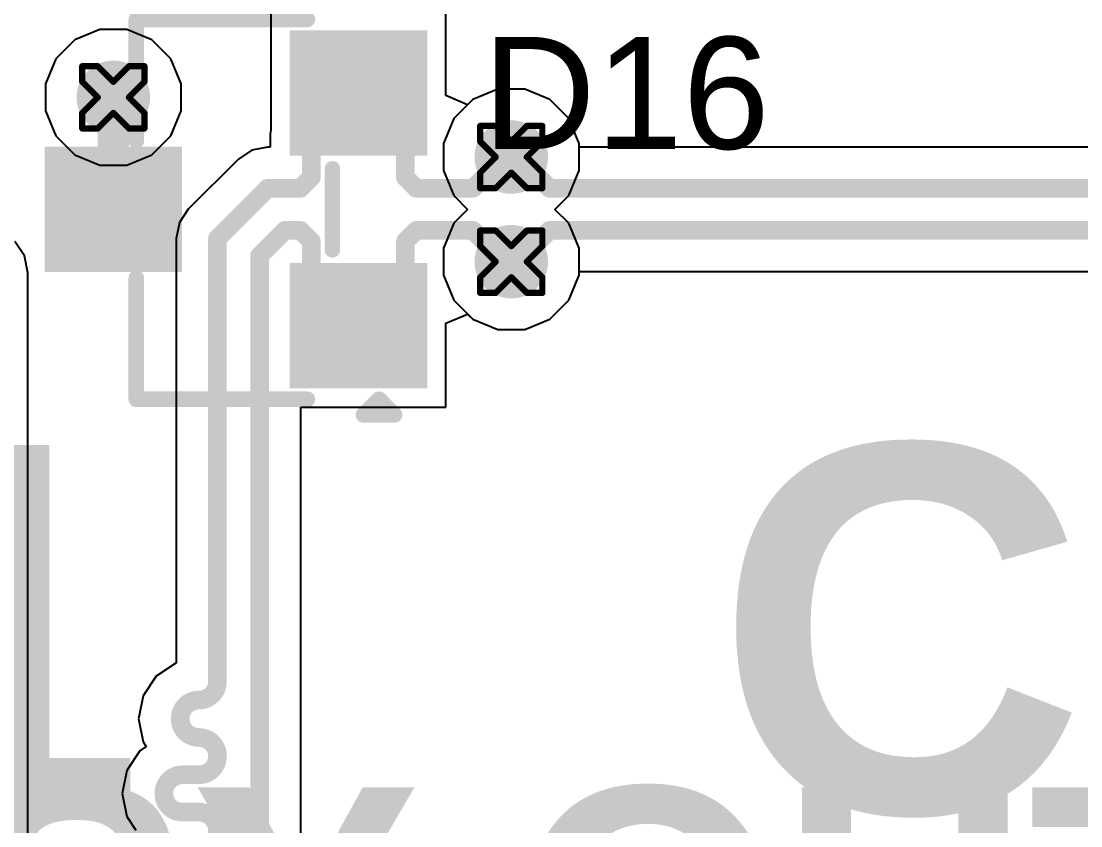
# Model space of a CAD drawing. Header units: inches. Extents: x -11 to 5379, y 0 to 5429.
# Drawn here: x 44.61 to 53.26, y 14.07 to 20.64 of the extents above; entities that cross this region are included whole.
import ezdxf

# ---------------------------------------------------------------- set-up
doc = ezdxf.new("R2010")
doc.units = ezdxf.units.IN
for name, color, linetype in [('Bottom Layer', 5, 'Continuous'), ('Drill Drawing', 1, 'Continuous'), ('GND', 16, 'Continuous'), ('PWR', 76, 'Continuous'), ('Top Layer', 1, 'Continuous'), ('Top Overlay', 2, 'Continuous'), ('Top Paste', 8, 'Continuous'), ('Top Solder', 216, 'Continuous'), ('Via Holes', 16, 'Continuous')]:
    doc.layers.add(name, color=color, linetype=linetype)
doc.styles.add('Arial', font='', dxfattribs={"height": 0.2})
doc.styles.add('Arial_Bold', font='', dxfattribs={"height": 0.2})
doc.styles.get('Arial').set_extended_font_data('Arial')
doc.styles.get('Arial_Bold').set_extended_font_data('Arial', bold=True)

# ---------------------------------------------------------------- blocks, each defined once
blk = doc.blocks.new('SOT_23_567')
at = {"layer": 'Top Layer'}
for points in [[(-0.41, 1.46), (0.41, 1.46), (0.41, 0.54), (-0.41, 0.54)], [(-1.36, -0.54), (-0.54, -0.54), (-0.54, -1.46), (-1.36, -1.46)], [(0.54, -0.54), (1.36, -0.54), (1.36, -1.46), (0.54, -1.46)]]:
    blk.add_hatch(color=1, dxfattribs=at).paths.add_polyline_path(points)
at = {"layer": 'Top Paste'}
for points in [[(-0.41, 1.46), (0.41, 1.46), (0.41, 0.54), (-0.41, 0.54)], [(-1.36, -0.54), (-0.54, -0.54), (-0.54, -1.46), (-1.36, -1.46)], [(0.54, -0.54), (1.36, -0.54), (1.36, -1.46), (0.54, -1.46)]]:
    blk.add_hatch(color=8, dxfattribs=at).paths.add_polyline_path(points)
at = {"layer": 'Top Solder'}
for points in [[(-0.5116, 1.5616), (0.5116, 1.5616), (0.5116, 0.4384), (-0.5116, 0.4384)], [(-1.4616, -0.4384), (-0.4384, -0.4384), (-0.4384, -1.5616), (-1.4616, -1.5616)], [(0.4384, -0.4384), (1.4616, -0.4384), (1.4616, -1.5616), (0.4384, -1.5616)]]:
    blk.add_hatch(color=216, dxfattribs=at).paths.add_polyline_path(points)
at = {"layer": 'Top Overlay'}
for points in [[(-1.5494, 0.8128, 0.127, 0.127, 0), (-1.5494, -0.5842, 0.127, 0.127, 0)], [(-1.5494, 0.8128, 0.127, 0.127, 0), (-0.5588, 0.8128, 0.127, 0.127, 0)], [(0.5588, 0.8128, 0.127, 0.127, 0), (1.5494, 0.8128, 0.127, 0.127, 0)], [(1.5494, 0.8128, 0.127, 0.127, 0), (1.5494, -0.5842, 0.127, 0.127, 0)], [(-0.3302, -0.7874, 0.127, 0.127, 0), (0.3302, -0.7874, 0.127, 0.127, 0)], [(-1.6764, -1.0414, 0.127, 0.127, 0), (-1.5494, -1.1684, 0.127, 0.127, 0)], [(-1.6764, -1.0414, 0.127, 0.127, 0), (-1.6764, -1.2954, 0.127, 0.127, 0)], [(-1.5494, -1.1684, 0.127, 0.127, 0), (-1.6764, -1.2954, 0.127, 0.127, 0)]]:
    blk.add_lwpolyline(points, format="xyseb", dxfattribs=at)
for points in [[(-1.5812, 0.8128, 0.0635, 0.0635, 1), (-1.5176, 0.8128, 0.0635, 0.0635, 1)], [(-1.5812, 0.8128, 0.0635, 0.0635, 1), (-1.5176, 0.8128, 0.0635, 0.0635, 1)], [(-0.5905, 0.8128, 0.0635, 0.0635, 1), (-0.5271, 0.8128, 0.0635, 0.0635, 1)], [(0.5271, 0.8128, 0.0635, 0.0635, 1), (0.5905, 0.8128, 0.0635, 0.0635, 1)], [(1.5176, 0.8128, 0.0635, 0.0635, 1), (1.5812, 0.8128, 0.0635, 0.0635, 1)], [(1.5176, 0.8128, 0.0635, 0.0635, 1), (1.5812, 0.8128, 0.0635, 0.0635, 1)], [(-1.5812, -0.5842, 0.0635, 0.0635, 1), (-1.5176, -0.5842, 0.0635, 0.0635, 1)], [(1.5176, -0.5842, 0.0635, 0.0635, 1), (1.5812, -0.5842, 0.0635, 0.0635, 1)], [(-0.3619, -0.7874, 0.0635, 0.0635, 1), (-0.2984, -0.7874, 0.0635, 0.0635, 1)], [(0.2984, -0.7874, 0.0635, 0.0635, 1), (0.3619, -0.7874, 0.0635, 0.0635, 1)], [(-1.7082, -1.0414, 0.0635, 0.0635, 1), (-1.6446, -1.0414, 0.0635, 0.0635, 1)], [(-1.7082, -1.0414, 0.0635, 0.0635, 1), (-1.6446, -1.0414, 0.0635, 0.0635, 1)], [(-1.5812, -1.1684, 0.0635, 0.0635, 1), (-1.5176, -1.1684, 0.0635, 0.0635, 1)], [(-1.5812, -1.1684, 0.0635, 0.0635, 1), (-1.5176, -1.1684, 0.0635, 0.0635, 1)], [(-1.7082, -1.2954, 0.0635, 0.0635, 1), (-1.6446, -1.2954, 0.0635, 0.0635, 1)], [(-1.7082, -1.2954, 0.0635, 0.0635, 1), (-1.6446, -1.2954, 0.0635, 0.0635, 1)]]:
    blk.add_lwpolyline(points, format="xyseb", close=True, dxfattribs=at)

msp = doc.modelspace()

# ---------------------------------------------------------------- hatches: boundary and pattern name
at = {"layer": 'Bottom Layer'}
h = msp.add_hatch(color=5, dxfattribs=at)
edge = h.paths.add_edge_path()
edge.add_arc((45.3616, 20.019), 0.3, 0, 360)
h = msp.add_hatch(color=5, dxfattribs=at)
edge = h.paths.add_edge_path()
edge.add_arc((48.6095, 19.5318), 0.3, 0, 360)
h = msp.add_hatch(color=5, dxfattribs=at)
edge = h.paths.add_edge_path()
edge.add_arc((48.6095, 18.6778), 0.3, 0, 360)
at = {"layer": 'GND'}
h = msp.add_hatch(color=16, dxfattribs=at)
edge = h.paths.add_edge_path()
edge.add_arc((45.3616, 20.019), 0.3, 0, 360)
h = msp.add_hatch(color=16, dxfattribs=at)
edge = h.paths.add_edge_path()
edge.add_arc((48.6095, 19.5318), 0.3, 0, 360)
h = msp.add_hatch(color=16, dxfattribs=at)
edge = h.paths.add_edge_path()
edge.add_arc((48.6095, 18.6778), 0.3, 0, 360)
at = {"layer": 'PWR'}
h = msp.add_hatch(color=76, dxfattribs=at)
edge = h.paths.add_edge_path()
edge.add_arc((45.3616, 20.019), 0.3, 0, 360)
h = msp.add_hatch(color=76, dxfattribs=at)
edge = h.paths.add_edge_path()
edge.add_arc((48.6095, 19.5318), 0.3, 0, 360)
h = msp.add_hatch(color=76, dxfattribs=at)
edge = h.paths.add_edge_path()
edge.add_arc((48.6095, 18.6778), 0.3, 0, 360)
at = {"layer": 'Top Layer'}
h = msp.add_hatch(color=1, dxfattribs=at)
edge = h.paths.add_edge_path()
edge.add_arc((45.3616, 20.019), 0.3, 0, 360)
h = msp.add_hatch(color=1, dxfattribs=at)
edge = h.paths.add_edge_path()
edge.add_arc((48.6095, 19.5318), 0.3, 0, 360)
h = msp.add_hatch(color=1, dxfattribs=at)
edge = h.paths.add_edge_path()
edge.add_arc((48.6095, 18.6778), 0.3, 0, 360)
at = {"layer": 'Via Holes'}
h = msp.add_hatch(color=7, dxfattribs=at)
edge = h.paths.add_edge_path()
edge.add_arc((45.3616, 20.019), 0.15, 0, 360)
h = msp.add_hatch(color=7, dxfattribs=at)
edge = h.paths.add_edge_path()
edge.add_arc((48.6095, 19.5318), 0.15, 0, 360)
h = msp.add_hatch(color=7, dxfattribs=at)
edge = h.paths.add_edge_path()
edge.add_arc((48.6095, 18.6778), 0.15, 0, 360)

# ---------------------------------------------------------------- linework, layer by layer
at = {"layer": 'Bottom Layer'}
for p, q in [((48.4993, 20.0858), (48.2957, 20.0015)), ((48.7197, 20.0858), (48.4993, 20.0858)), ((48.9233, 20.0015), (48.7197, 20.0858)), ((48.2957, 20.0015), (48.1398, 19.8456)), ((49.0792, 19.8456), (48.9233, 20.0015)), ((48.1398, 19.8456), (48.0555, 19.642)), ((49.1635, 19.642), (49.0792, 19.8456)), ((48.0555, 19.642), (48.0555, 19.4216)), ((49.1635, 19.6129), (49.1635, 19.642)), ((63.3035, 19.6129), (49.1635, 19.6129)), ((48.0555, 19.4216), (48.1398, 19.218)), ((48.1398, 19.218), (48.253, 19.1048)), ((48.253, 19.1048), (48.1398, 18.9916)), ((48.1398, 18.9916), (48.0555, 18.788)), ((48.0555, 18.788), (48.0555, 18.5676)), ((49.1635, 18.5676), (49.1635, 18.5967)), ((49.1635, 18.5967), (63.3035, 18.5967)), ((48.0555, 18.5676), (48.1398, 18.364)), ((49.0792, 18.364), (49.1635, 18.5676)), ((48.1398, 18.364), (48.2957, 18.2082)), ((48.9233, 18.2082), (49.0792, 18.364)), ((48.2957, 18.2082), (48.4993, 18.1238)), ((48.7197, 18.1238), (48.9233, 18.2082)), ((48.4993, 18.1238), (48.7197, 18.1238))]:
    msp.add_line(p, q, dxfattribs=at)
for points in [[(48.6095, 19.5318, 0.1524, 0.1524, 0), (48.667, 19.5318, 0.1524, 0.1524, 0)], [(48.667, 19.5318, 0.1524, 0.1524, 0), (48.9226, 19.2763, 0.1524, 0.1524, 0)], [(48.9226, 19.2763, 0.1524, 0.1524, 0), (63.5444, 19.2763, 0.1524, 0.1524, 0)], [(48.667, 18.6778, 0.1524, 0.1524, 0), (48.9226, 18.9334, 0.1524, 0.1524, 0)], [(48.9226, 18.9334, 0.1524, 0.1524, 0), (63.5444, 18.9334, 0.1524, 0.1524, 0)], [(48.6095, 18.6778, 0.1524, 0.1524, 0), (48.667, 18.6778, 0.1524, 0.1524, 0)]]:
    msp.add_lwpolyline(points, format="xyseb", dxfattribs=at)
for points in [[(48.5714, 19.5318, 0.0762, 0.0762, 1), (48.6476, 19.5318, 0.0762, 0.0762, 1)], [(48.6289, 19.5318, 0.0762, 0.0762, 1), (48.7051, 19.5318, 0.0762, 0.0762, 1)], [(48.6289, 19.5318, 0.0762, 0.0762, 1), (48.7051, 19.5318, 0.0762, 0.0762, 1)], [(48.8845, 19.2763, 0.0762, 0.0762, 1), (48.9607, 19.2763, 0.0762, 0.0762, 1)], [(48.8845, 19.2763, 0.0762, 0.0762, 1), (48.9607, 19.2763, 0.0762, 0.0762, 1)], [(48.8845, 18.9334, 0.0762, 0.0762, 1), (48.9607, 18.9334, 0.0762, 0.0762, 1)], [(48.8845, 18.9334, 0.0762, 0.0762, 1), (48.9607, 18.9334, 0.0762, 0.0762, 1)], [(48.5714, 18.6778, 0.0762, 0.0762, 1), (48.6476, 18.6778, 0.0762, 0.0762, 1)], [(48.6289, 18.6778, 0.0762, 0.0762, 1), (48.7051, 18.6778, 0.0762, 0.0762, 1)], [(48.6289, 18.6778, 0.0762, 0.0762, 1), (48.7051, 18.6778, 0.0762, 0.0762, 1)]]:
    msp.add_lwpolyline(points, format="xyseb", close=True, dxfattribs=at)
at = {"layer": 'Drill Drawing'}
for points in [[(45.1076, 20.146, 0.0508, 0.0508, 0), (45.1076, 20.273, 0.0508, 0.0508, 0)], [(45.1076, 20.273, 0.0508, 0.0508, 0), (45.2346, 20.273, 0.0508, 0.0508, 0)], [(45.2346, 20.273, 0.0508, 0.0508, 0), (45.3616, 20.146, 0.0508, 0.0508, 0)], [(45.3616, 20.146, 0.0508, 0.0508, 0), (45.4886, 20.273, 0.0508, 0.0508, 0)], [(45.4886, 20.273, 0.0508, 0.0508, 0), (45.6156, 20.273, 0.0508, 0.0508, 0)], [(45.6156, 20.146, 0.0508, 0.0508, 0), (45.6156, 20.273, 0.0508, 0.0508, 0)], [(45.1076, 20.146, 0.0508, 0.0508, 0), (45.2346, 20.019, 0.0508, 0.0508, 0)], [(45.4886, 20.019, 0.0508, 0.0508, 0), (45.6156, 20.146, 0.0508, 0.0508, 0)], [(45.1076, 19.892, 0.0508, 0.0508, 0), (45.2346, 20.019, 0.0508, 0.0508, 0)], [(45.4886, 20.019, 0.0508, 0.0508, 0), (45.6156, 19.892, 0.0508, 0.0508, 0)], [(45.1076, 19.765, 0.0508, 0.0508, 0), (45.1076, 19.892, 0.0508, 0.0508, 0)], [(45.2346, 19.765, 0.0508, 0.0508, 0), (45.3616, 19.892, 0.0508, 0.0508, 0)], [(45.3616, 19.892, 0.0508, 0.0508, 0), (45.4886, 19.765, 0.0508, 0.0508, 0)], [(45.6156, 19.765, 0.0508, 0.0508, 0), (45.6156, 19.892, 0.0508, 0.0508, 0)], [(48.3555, 19.6588, 0.0508, 0.0508, 0), (48.3555, 19.7858, 0.0508, 0.0508, 0)], [(48.3555, 19.7858, 0.0508, 0.0508, 0), (48.4825, 19.7858, 0.0508, 0.0508, 0)], [(48.4825, 19.7858, 0.0508, 0.0508, 0), (48.6095, 19.6588, 0.0508, 0.0508, 0)], [(48.6095, 19.6588, 0.0508, 0.0508, 0), (48.7365, 19.7858, 0.0508, 0.0508, 0)], [(48.7365, 19.7858, 0.0508, 0.0508, 0), (48.8635, 19.7858, 0.0508, 0.0508, 0)], [(48.8635, 19.6588, 0.0508, 0.0508, 0), (48.8635, 19.7858, 0.0508, 0.0508, 0)], [(45.1076, 19.765, 0.0508, 0.0508, 0), (45.2346, 19.765, 0.0508, 0.0508, 0)], [(45.4886, 19.765, 0.0508, 0.0508, 0), (45.6156, 19.765, 0.0508, 0.0508, 0)], [(48.3555, 19.6588, 0.0508, 0.0508, 0), (48.4825, 19.5318, 0.0508, 0.0508, 0)], [(48.7365, 19.5318, 0.0508, 0.0508, 0), (48.8635, 19.6588, 0.0508, 0.0508, 0)], [(48.3555, 19.4048, 0.0508, 0.0508, 0), (48.4825, 19.5318, 0.0508, 0.0508, 0)], [(48.7365, 19.5318, 0.0508, 0.0508, 0), (48.8635, 19.4048, 0.0508, 0.0508, 0)], [(48.3555, 19.2778, 0.0508, 0.0508, 0), (48.3555, 19.4048, 0.0508, 0.0508, 0)], [(48.4825, 19.2778, 0.0508, 0.0508, 0), (48.6095, 19.4048, 0.0508, 0.0508, 0)], [(48.6095, 19.4048, 0.0508, 0.0508, 0), (48.7365, 19.2778, 0.0508, 0.0508, 0)], [(48.8635, 19.2778, 0.0508, 0.0508, 0), (48.8635, 19.4048, 0.0508, 0.0508, 0)], [(48.3555, 19.2778, 0.0508, 0.0508, 0), (48.4825, 19.2778, 0.0508, 0.0508, 0)], [(48.7365, 19.2778, 0.0508, 0.0508, 0), (48.8635, 19.2778, 0.0508, 0.0508, 0)], [(48.3555, 18.8048, 0.0508, 0.0508, 0), (48.3555, 18.9318, 0.0508, 0.0508, 0)], [(48.3555, 18.9318, 0.0508, 0.0508, 0), (48.4825, 18.9318, 0.0508, 0.0508, 0)], [(48.4825, 18.9318, 0.0508, 0.0508, 0), (48.6095, 18.8048, 0.0508, 0.0508, 0)], [(48.6095, 18.8048, 0.0508, 0.0508, 0), (48.7365, 18.9318, 0.0508, 0.0508, 0)], [(48.7365, 18.9318, 0.0508, 0.0508, 0), (48.8635, 18.9318, 0.0508, 0.0508, 0)], [(48.8635, 18.8048, 0.0508, 0.0508, 0), (48.8635, 18.9318, 0.0508, 0.0508, 0)], [(48.3555, 18.8048, 0.0508, 0.0508, 0), (48.4825, 18.6778, 0.0508, 0.0508, 0)], [(48.7365, 18.6778, 0.0508, 0.0508, 0), (48.8635, 18.8048, 0.0508, 0.0508, 0)], [(48.3555, 18.5508, 0.0508, 0.0508, 0), (48.4825, 18.6778, 0.0508, 0.0508, 0)], [(48.7365, 18.6778, 0.0508, 0.0508, 0), (48.8635, 18.5508, 0.0508, 0.0508, 0)], [(48.3555, 18.4238, 0.0508, 0.0508, 0), (48.3555, 18.5508, 0.0508, 0.0508, 0)], [(48.4825, 18.4238, 0.0508, 0.0508, 0), (48.6095, 18.5508, 0.0508, 0.0508, 0)], [(48.6095, 18.5508, 0.0508, 0.0508, 0), (48.7365, 18.4238, 0.0508, 0.0508, 0)], [(48.8635, 18.4238, 0.0508, 0.0508, 0), (48.8635, 18.5508, 0.0508, 0.0508, 0)], [(48.3555, 18.4238, 0.0508, 0.0508, 0), (48.4825, 18.4238, 0.0508, 0.0508, 0)], [(48.7365, 18.4238, 0.0508, 0.0508, 0), (48.8635, 18.4238, 0.0508, 0.0508, 0)]]:
    msp.add_lwpolyline(points, format="xyseb", dxfattribs=at)
for points in [[(45.0949, 20.273, 0.0254, 0.0254, 1), (45.1203, 20.273, 0.0254, 0.0254, 1)], [(45.0949, 20.273, 0.0254, 0.0254, 1), (45.1203, 20.273, 0.0254, 0.0254, 1)], [(45.2219, 20.273, 0.0254, 0.0254, 1), (45.2473, 20.273, 0.0254, 0.0254, 1)], [(45.2219, 20.273, 0.0254, 0.0254, 1), (45.2473, 20.273, 0.0254, 0.0254, 1)], [(45.4759, 20.273, 0.0254, 0.0254, 1), (45.5013, 20.273, 0.0254, 0.0254, 1)], [(45.4759, 20.273, 0.0254, 0.0254, 1), (45.5013, 20.273, 0.0254, 0.0254, 1)], [(45.6029, 20.273, 0.0254, 0.0254, 1), (45.6283, 20.273, 0.0254, 0.0254, 1)], [(45.6029, 20.273, 0.0254, 0.0254, 1), (45.6283, 20.273, 0.0254, 0.0254, 1)], [(45.0949, 20.146, 0.0254, 0.0254, 1), (45.1203, 20.146, 0.0254, 0.0254, 1)], [(45.0949, 20.146, 0.0254, 0.0254, 1), (45.1203, 20.146, 0.0254, 0.0254, 1)], [(45.3489, 20.146, 0.0254, 0.0254, 1), (45.3743, 20.146, 0.0254, 0.0254, 1)], [(45.3489, 20.146, 0.0254, 0.0254, 1), (45.3743, 20.146, 0.0254, 0.0254, 1)], [(45.6029, 20.146, 0.0254, 0.0254, 1), (45.6283, 20.146, 0.0254, 0.0254, 1)], [(45.6029, 20.146, 0.0254, 0.0254, 1), (45.6283, 20.146, 0.0254, 0.0254, 1)], [(45.2219, 20.019, 0.0254, 0.0254, 1), (45.2473, 20.019, 0.0254, 0.0254, 1)], [(45.2219, 20.019, 0.0254, 0.0254, 1), (45.2473, 20.019, 0.0254, 0.0254, 1)], [(45.4759, 20.019, 0.0254, 0.0254, 1), (45.5013, 20.019, 0.0254, 0.0254, 1)], [(45.4759, 20.019, 0.0254, 0.0254, 1), (45.5013, 20.019, 0.0254, 0.0254, 1)], [(45.0949, 19.892, 0.0254, 0.0254, 1), (45.1203, 19.892, 0.0254, 0.0254, 1)], [(45.0949, 19.892, 0.0254, 0.0254, 1), (45.1203, 19.892, 0.0254, 0.0254, 1)], [(45.3489, 19.892, 0.0254, 0.0254, 1), (45.3743, 19.892, 0.0254, 0.0254, 1)], [(45.3489, 19.892, 0.0254, 0.0254, 1), (45.3743, 19.892, 0.0254, 0.0254, 1)], [(45.6029, 19.892, 0.0254, 0.0254, 1), (45.6283, 19.892, 0.0254, 0.0254, 1)], [(45.6029, 19.892, 0.0254, 0.0254, 1), (45.6283, 19.892, 0.0254, 0.0254, 1)], [(48.3428, 19.7858, 0.0254, 0.0254, 1), (48.3682, 19.7858, 0.0254, 0.0254, 1)], [(48.3428, 19.7858, 0.0254, 0.0254, 1), (48.3682, 19.7858, 0.0254, 0.0254, 1)], [(48.4698, 19.7858, 0.0254, 0.0254, 1), (48.4952, 19.7858, 0.0254, 0.0254, 1)], [(48.4698, 19.7858, 0.0254, 0.0254, 1), (48.4952, 19.7858, 0.0254, 0.0254, 1)], [(48.7238, 19.7858, 0.0254, 0.0254, 1), (48.7492, 19.7858, 0.0254, 0.0254, 1)], [(48.7238, 19.7858, 0.0254, 0.0254, 1), (48.7492, 19.7858, 0.0254, 0.0254, 1)], [(48.8508, 19.7858, 0.0254, 0.0254, 1), (48.8762, 19.7858, 0.0254, 0.0254, 1)], [(48.8508, 19.7858, 0.0254, 0.0254, 1), (48.8762, 19.7858, 0.0254, 0.0254, 1)], [(45.0949, 19.765, 0.0254, 0.0254, 1), (45.1203, 19.765, 0.0254, 0.0254, 1)], [(45.0949, 19.765, 0.0254, 0.0254, 1), (45.1203, 19.765, 0.0254, 0.0254, 1)], [(45.2219, 19.765, 0.0254, 0.0254, 1), (45.2473, 19.765, 0.0254, 0.0254, 1)], [(45.2219, 19.765, 0.0254, 0.0254, 1), (45.2473, 19.765, 0.0254, 0.0254, 1)], [(45.4759, 19.765, 0.0254, 0.0254, 1), (45.5013, 19.765, 0.0254, 0.0254, 1)], [(45.4759, 19.765, 0.0254, 0.0254, 1), (45.5013, 19.765, 0.0254, 0.0254, 1)], [(45.6029, 19.765, 0.0254, 0.0254, 1), (45.6283, 19.765, 0.0254, 0.0254, 1)], [(45.6029, 19.765, 0.0254, 0.0254, 1), (45.6283, 19.765, 0.0254, 0.0254, 1)], [(48.3428, 19.6588, 0.0254, 0.0254, 1), (48.3682, 19.6588, 0.0254, 0.0254, 1)], [(48.3428, 19.6588, 0.0254, 0.0254, 1), (48.3682, 19.6588, 0.0254, 0.0254, 1)], [(48.5968, 19.6588, 0.0254, 0.0254, 1), (48.6222, 19.6588, 0.0254, 0.0254, 1)], [(48.5968, 19.6588, 0.0254, 0.0254, 1), (48.6222, 19.6588, 0.0254, 0.0254, 1)], [(48.8508, 19.6588, 0.0254, 0.0254, 1), (48.8762, 19.6588, 0.0254, 0.0254, 1)], [(48.8508, 19.6588, 0.0254, 0.0254, 1), (48.8762, 19.6588, 0.0254, 0.0254, 1)], [(48.4698, 19.5318, 0.0254, 0.0254, 1), (48.4952, 19.5318, 0.0254, 0.0254, 1)], [(48.4698, 19.5318, 0.0254, 0.0254, 1), (48.4952, 19.5318, 0.0254, 0.0254, 1)], [(48.7238, 19.5318, 0.0254, 0.0254, 1), (48.7492, 19.5318, 0.0254, 0.0254, 1)], [(48.7238, 19.5318, 0.0254, 0.0254, 1), (48.7492, 19.5318, 0.0254, 0.0254, 1)], [(48.3428, 19.4048, 0.0254, 0.0254, 1), (48.3682, 19.4048, 0.0254, 0.0254, 1)], [(48.3428, 19.4048, 0.0254, 0.0254, 1), (48.3682, 19.4048, 0.0254, 0.0254, 1)], [(48.5968, 19.4048, 0.0254, 0.0254, 1), (48.6222, 19.4048, 0.0254, 0.0254, 1)], [(48.5968, 19.4048, 0.0254, 0.0254, 1), (48.6222, 19.4048, 0.0254, 0.0254, 1)], [(48.8508, 19.4048, 0.0254, 0.0254, 1), (48.8762, 19.4048, 0.0254, 0.0254, 1)], [(48.8508, 19.4048, 0.0254, 0.0254, 1), (48.8762, 19.4048, 0.0254, 0.0254, 1)], [(48.3428, 19.2778, 0.0254, 0.0254, 1), (48.3682, 19.2778, 0.0254, 0.0254, 1)], [(48.3428, 19.2778, 0.0254, 0.0254, 1), (48.3682, 19.2778, 0.0254, 0.0254, 1)], [(48.4698, 19.2778, 0.0254, 0.0254, 1), (48.4952, 19.2778, 0.0254, 0.0254, 1)], [(48.4698, 19.2778, 0.0254, 0.0254, 1), (48.4952, 19.2778, 0.0254, 0.0254, 1)], [(48.7238, 19.2778, 0.0254, 0.0254, 1), (48.7492, 19.2778, 0.0254, 0.0254, 1)], [(48.7238, 19.2778, 0.0254, 0.0254, 1), (48.7492, 19.2778, 0.0254, 0.0254, 1)], [(48.8508, 19.2778, 0.0254, 0.0254, 1), (48.8762, 19.2778, 0.0254, 0.0254, 1)], [(48.8508, 19.2778, 0.0254, 0.0254, 1), (48.8762, 19.2778, 0.0254, 0.0254, 1)], [(48.3428, 18.9318, 0.0254, 0.0254, 1), (48.3682, 18.9318, 0.0254, 0.0254, 1)], [(48.3428, 18.9318, 0.0254, 0.0254, 1), (48.3682, 18.9318, 0.0254, 0.0254, 1)], [(48.4698, 18.9318, 0.0254, 0.0254, 1), (48.4952, 18.9318, 0.0254, 0.0254, 1)], [(48.4698, 18.9318, 0.0254, 0.0254, 1), (48.4952, 18.9318, 0.0254, 0.0254, 1)], [(48.7238, 18.9318, 0.0254, 0.0254, 1), (48.7492, 18.9318, 0.0254, 0.0254, 1)], [(48.7238, 18.9318, 0.0254, 0.0254, 1), (48.7492, 18.9318, 0.0254, 0.0254, 1)], [(48.8508, 18.9318, 0.0254, 0.0254, 1), (48.8762, 18.9318, 0.0254, 0.0254, 1)], [(48.8508, 18.9318, 0.0254, 0.0254, 1), (48.8762, 18.9318, 0.0254, 0.0254, 1)], [(48.3428, 18.8048, 0.0254, 0.0254, 1), (48.3682, 18.8048, 0.0254, 0.0254, 1)], [(48.3428, 18.8048, 0.0254, 0.0254, 1), (48.3682, 18.8048, 0.0254, 0.0254, 1)], [(48.5968, 18.8048, 0.0254, 0.0254, 1), (48.6222, 18.8048, 0.0254, 0.0254, 1)], [(48.5968, 18.8048, 0.0254, 0.0254, 1), (48.6222, 18.8048, 0.0254, 0.0254, 1)], [(48.8508, 18.8048, 0.0254, 0.0254, 1), (48.8762, 18.8048, 0.0254, 0.0254, 1)], [(48.8508, 18.8048, 0.0254, 0.0254, 1), (48.8762, 18.8048, 0.0254, 0.0254, 1)], [(48.4698, 18.6778, 0.0254, 0.0254, 1), (48.4952, 18.6778, 0.0254, 0.0254, 1)], [(48.4698, 18.6778, 0.0254, 0.0254, 1), (48.4952, 18.6778, 0.0254, 0.0254, 1)], [(48.7238, 18.6778, 0.0254, 0.0254, 1), (48.7492, 18.6778, 0.0254, 0.0254, 1)], [(48.7238, 18.6778, 0.0254, 0.0254, 1), (48.7492, 18.6778, 0.0254, 0.0254, 1)], [(48.3428, 18.5508, 0.0254, 0.0254, 1), (48.3682, 18.5508, 0.0254, 0.0254, 1)], [(48.3428, 18.5508, 0.0254, 0.0254, 1), (48.3682, 18.5508, 0.0254, 0.0254, 1)], [(48.5968, 18.5508, 0.0254, 0.0254, 1), (48.6222, 18.5508, 0.0254, 0.0254, 1)], [(48.5968, 18.5508, 0.0254, 0.0254, 1), (48.6222, 18.5508, 0.0254, 0.0254, 1)], [(48.8508, 18.5508, 0.0254, 0.0254, 1), (48.8762, 18.5508, 0.0254, 0.0254, 1)], [(48.8508, 18.5508, 0.0254, 0.0254, 1), (48.8762, 18.5508, 0.0254, 0.0254, 1)], [(48.3428, 18.4238, 0.0254, 0.0254, 1), (48.3682, 18.4238, 0.0254, 0.0254, 1)], [(48.3428, 18.4238, 0.0254, 0.0254, 1), (48.3682, 18.4238, 0.0254, 0.0254, 1)], [(48.4698, 18.4238, 0.0254, 0.0254, 1), (48.4952, 18.4238, 0.0254, 0.0254, 1)], [(48.4698, 18.4238, 0.0254, 0.0254, 1), (48.4952, 18.4238, 0.0254, 0.0254, 1)], [(48.7238, 18.4238, 0.0254, 0.0254, 1), (48.7492, 18.4238, 0.0254, 0.0254, 1)], [(48.7238, 18.4238, 0.0254, 0.0254, 1), (48.7492, 18.4238, 0.0254, 0.0254, 1)], [(48.8508, 18.4238, 0.0254, 0.0254, 1), (48.8762, 18.4238, 0.0254, 0.0254, 1)], [(48.8508, 18.4238, 0.0254, 0.0254, 1), (48.8762, 18.4238, 0.0254, 0.0254, 1)]]:
    msp.add_lwpolyline(points, format="xyseb", close=True, dxfattribs=at)
at = {"layer": 'GND'}
for p, q in [((48.4993, 20.0858), (48.2957, 20.0015)), ((48.7197, 20.0858), (48.4993, 20.0858)), ((48.9233, 20.0015), (48.7197, 20.0858)), ((48.2957, 20.0015), (48.1398, 19.8456)), ((49.0792, 19.8456), (48.9233, 20.0015)), ((48.1398, 19.8456), (48.0555, 19.642)), ((49.1635, 19.642), (49.0792, 19.8456)), ((48.0555, 19.642), (48.0555, 19.4216)), ((49.1635, 19.4216), (49.1635, 19.642)), ((48.0555, 19.4216), (48.1398, 19.218)), ((49.0792, 19.218), (49.1635, 19.4216)), ((48.1398, 19.218), (48.253, 19.1048)), ((48.966, 19.1048), (49.0792, 19.218)), ((48.253, 19.1048), (48.1398, 18.9916)), ((49.0792, 18.9916), (48.966, 19.1048)), ((48.1398, 18.9916), (48.0555, 18.788)), ((49.1635, 18.788), (49.0792, 18.9916)), ((48.0555, 18.788), (48.0555, 18.5676)), ((49.1635, 18.5676), (49.1635, 18.788)), ((48.0555, 18.5676), (48.1398, 18.364)), ((49.0792, 18.364), (49.1635, 18.5676)), ((48.1398, 18.364), (48.2957, 18.2082)), ((48.9233, 18.2082), (49.0792, 18.364)), ((48.2957, 18.2082), (48.4993, 18.1238)), ((48.7197, 18.1238), (48.9233, 18.2082)), ((48.4993, 18.1238), (48.7197, 18.1238))]:
    msp.add_line(p, q, dxfattribs=at)
at = {"layer": 'PWR'}
for p, q in [((45.2514, 20.573), (45.0477, 20.4887)), ((45.4717, 20.573), (45.2514, 20.573)), ((45.6754, 20.4887), (45.4717, 20.573)), ((45.0477, 20.4887), (44.8919, 20.3328)), ((45.8312, 20.3328), (45.6754, 20.4887)), ((44.8919, 20.3328), (44.8076, 20.1292)), ((45.9155, 20.1292), (45.8312, 20.3328)), ((44.8076, 20.1292), (44.8076, 19.9088)), ((45.9155, 19.9088), (45.9155, 20.1292)), ((48.4993, 20.0858), (48.2957, 20.0015)), ((48.7197, 20.0858), (48.4993, 20.0858)), ((48.9233, 20.0015), (48.7197, 20.0858)), ((48.2957, 20.0015), (48.1398, 19.8456)), ((49.0792, 19.8456), (48.9233, 20.0015)), ((44.8076, 19.9088), (44.8919, 19.7052)), ((45.8312, 19.7052), (45.9155, 19.9088)), ((48.1398, 19.8456), (48.0555, 19.642)), ((49.1635, 19.642), (49.0792, 19.8456)), ((44.8919, 19.7052), (45.0477, 19.5494)), ((45.6754, 19.5494), (45.8312, 19.7052)), ((48.0555, 19.642), (48.0555, 19.4216)), ((49.1635, 19.4216), (49.1635, 19.642)), ((45.0477, 19.5494), (45.2514, 19.465)), ((45.4717, 19.465), (45.6754, 19.5494)), ((45.2514, 19.465), (45.4717, 19.465)), ((48.0555, 19.4216), (48.1398, 19.218)), ((49.0792, 19.218), (49.1635, 19.4216)), ((48.1398, 19.218), (48.253, 19.1048)), ((48.966, 19.1048), (49.0792, 19.218)), ((48.253, 19.1048), (48.1398, 18.9916)), ((49.0792, 18.9916), (48.966, 19.1048)), ((48.1398, 18.9916), (48.0555, 18.788)), ((49.1635, 18.788), (49.0792, 18.9916)), ((48.0555, 18.788), (48.0555, 18.5676)), ((49.1635, 18.5676), (49.1635, 18.788)), ((48.0555, 18.5676), (48.1398, 18.364)), ((49.0792, 18.364), (49.1635, 18.5676)), ((48.1398, 18.364), (48.2957, 18.2082)), ((48.9233, 18.2082), (49.0792, 18.364)), ((48.2957, 18.2082), (48.4993, 18.1238)), ((48.7197, 18.1238), (48.9233, 18.2082)), ((48.4993, 18.1238), (48.7197, 18.1238))]:
    msp.add_line(p, q, dxfattribs=at)
at = {"layer": 'Top Layer'}
for p, q in [((46.6476, 20.7188), (46.6476, 19.7536)), ((48.0756, 20.0328), (48.0756, 20.7188)), ((48.4993, 20.0858), (48.2957, 20.0015)), ((48.7197, 20.0858), (48.4993, 20.0858)), ((48.9233, 20.0015), (48.7197, 20.0858)), ((48.2534, 19.9592), (48.0756, 20.0328)), ((48.2957, 20.0015), (48.2534, 19.9592)), ((49.0792, 19.8456), (48.9233, 20.0015)), ((49.1635, 19.642), (49.0792, 19.8456)), ((46.6476, 19.7536), (46.6411, 19.721)), ((46.6411, 19.721), (46.6411, 19.6129)), ((49.1635, 19.4216), (49.1635, 19.642)), ((46.4914, 19.5873), (46.3821, 19.5143)), ((46.6202, 19.6129), (46.4914, 19.5873)), ((46.6411, 19.6129), (46.6202, 19.6129)), ((46.3821, 19.5143), (45.9736, 19.1058)), ((49.0792, 19.218), (49.1635, 19.4216)), ((48.966, 19.1048), (49.0792, 19.218)), ((45.9736, 19.1058), (45.9006, 18.9966)), ((49.0792, 18.9916), (48.966, 19.1048)), ((45.9006, 18.9966), (45.875, 18.8678)), ((49.1635, 18.788), (49.0792, 18.9916)), ((45.875, 18.8678), (45.875, 15.636)), ((44.6366, 18.7258), (44.558, 18.8434)), ((49.1635, 18.5676), (49.1635, 18.788)), ((44.6642, 18.587), (44.6366, 18.7258)), ((44.6642, 12.1293), (44.6642, 18.587)), ((44.6642, 18.587), (44.6642, 18.587)), ((49.0792, 18.364), (49.1635, 18.5676)), ((48.9233, 18.2082), (49.0792, 18.364)), ((48.0756, 18.1768), (48.2534, 18.2505)), ((48.2534, 18.2505), (48.2957, 18.2082)), ((48.0756, 17.4908), (48.0756, 18.1768)), ((48.2957, 18.2082), (48.4993, 18.1238)), ((48.7197, 18.1238), (48.9233, 18.2082)), ((48.4993, 18.1238), (48.7197, 18.1238)), ((46.8912, 13.335), (46.8912, 17.4908)), ((46.8912, 17.4908), (48.0756, 17.4908)), ((45.875, 15.636), (45.875, 15.4035)), ((45.871, 15.4027), (45.7113, 15.2961)), ((45.875, 15.4035), (45.871, 15.4027)), ((45.7113, 15.2961), (45.6047, 15.1364)), ((45.6047, 15.1364), (45.5672, 14.9481)), ((45.5672, 14.9481), (45.6047, 14.7598)), ((45.6304, 14.7214), (45.5781, 14.6865)), ((45.6047, 14.7598), (45.6304, 14.7214)), ((45.5781, 14.6865), (45.4715, 14.5268)), ((45.4715, 14.5268), (45.434, 14.3385)), ((45.434, 14.3385), (45.4715, 14.1502)), ((45.4715, 14.1502), (45.5456, 14.0393))]:
    msp.add_line(p, q, dxfattribs=at)
for points in [[(45.3616, 19.1048, 0.254, 0.254, 0), (45.3616, 20.019, 0.254, 0.254, 0)], [(46.9777, 19.721, 0.1524, 0.1524, 0), (47.3116, 20.0548, 0.1524, 0.1524, 0)], [(47.3116, 20.0548, 0.1524, 0.1524, 0), (47.3616, 20.0548, 0.1524, 0.1524, 0)], [(47.3616, 20.0548, 0.1524, 0.1524, 0), (47.4116, 20.0548, 0.1524, 0.1524, 0)], [(47.4116, 20.0548, 0.1524, 0.1524, 0), (47.7454, 19.721, 0.1524, 0.1524, 0)], [(46.9777, 19.3656, 0.1524, 0.1524, 0), (46.9777, 19.721, 0.1524, 0.1524, 0)], [(47.7454, 19.3656, 0.1524, 0.1524, 0), (47.7454, 19.721, 0.1524, 0.1524, 0)], [(48.2964, 19.2763, 0.1524, 0.1524, 0), (48.552, 19.5318, 0.1524, 0.1524, 0)], [(48.552, 19.5318, 0.1524, 0.1524, 0), (48.6095, 19.5318, 0.1524, 0.1524, 0)], [(46.8885, 19.2763, 0.1524, 0.1524, 0), (46.9777, 19.3656, 0.1524, 0.1524, 0)], [(47.7454, 19.3656, 0.1524, 0.1524, 0), (47.8346, 19.2763, 0.1524, 0.1524, 0)], [(46.2117, 18.8678, 0.1524, 0.1524, 0), (46.6202, 19.2763, 0.1524, 0.1524, 0)], [(46.6202, 19.2763, 0.1524, 0.1524, 0), (46.8885, 19.2763, 0.1524, 0.1524, 0)], [(47.8346, 19.2763, 0.1524, 0.1524, 0), (48.2964, 19.2763, 0.1524, 0.1524, 0)], [(46.2117, 15.636, 0.1524, 0.1524, 0), (46.2117, 18.8678, 0.1524, 0.1524, 0)], [(46.5546, 18.7257, 0.1524, 0.1524, 0), (46.7622, 18.9334, 0.1524, 0.1524, 0)], [(46.7622, 18.9334, 0.1524, 0.1524, 0), (46.8885, 18.9334, 0.1524, 0.1524, 0)], [(46.8885, 18.9334, 0.1524, 0.1524, 0), (46.9777, 18.8441, 0.1524, 0.1524, 0)], [(47.7454, 18.8441, 0.1524, 0.1524, 0), (47.8346, 18.9334, 0.1524, 0.1524, 0)], [(47.8346, 18.9334, 0.1524, 0.1524, 0), (48.2964, 18.9334, 0.1524, 0.1524, 0)], [(48.2964, 18.9334, 0.1524, 0.1524, 0), (48.552, 18.6778, 0.1524, 0.1524, 0)], [(46.9777, 18.4886, 0.1524, 0.1524, 0), (46.9777, 18.8441, 0.1524, 0.1524, 0)], [(47.7454, 18.4886, 0.1524, 0.1524, 0), (47.7454, 18.8441, 0.1524, 0.1524, 0)], [(46.5546, 13.1955, 0.1524, 0.1524, 0), (46.5546, 18.7257, 0.1524, 0.1524, 0)], [(48.552, 18.6778, 0.1524, 0.1524, 0), (48.6095, 18.6778, 0.1524, 0.1524, 0)], [(46.9777, 18.4886, 0.1524, 0.1524, 0), (47.3116, 18.1548, 0.1524, 0.1524, 0)], [(47.4116, 18.1548, 0.1524, 0.1524, 0), (47.7454, 18.4886, 0.1524, 0.1524, 0)], [(47.3116, 18.1548, 0.1524, 0.1524, 0), (47.3616, 18.1548, 0.1524, 0.1524, 0)], [(47.3616, 18.1548, 0.1524, 0.1524, 0), (47.4116, 18.1548, 0.1524, 0.1524, 0)], [(46.2117, 15.2529, 0.1524, 0.1524, 0), (46.2117, 15.636, 0.1524, 0.1524, 0)], [(46.2117, 15.2529, 0.1524, 0.1524, -0.414214), (46.0593, 15.1005, 0.1524, 0.1524, 0)], [(46.0593, 14.7957, 0.1524, 0.1524, -1), (46.0593, 15.1005, 0.1524, 0.1524, 0)], [(46.0593, 15.1005, 0.1524, 0.1524, 0), (46.0593, 15.1005, 0.1524, 0.1524, 0)], [(46.0593, 14.7957, 0.1524, 0.1524, 0), (46.0593, 14.7957, 0.1524, 0.1524, 0)], [(46.0593, 14.7957, 0.1524, 0.1524, -1), (46.0593, 14.4909, 0.1524, 0.1524, 0)], [(45.9261, 14.1861, 0.1524, 0.1524, -1), (45.9261, 14.4909, 0.1524, 0.1524, 0)], [(45.9261, 14.4909, 0.1524, 0.1524, 0), (46.0593, 14.4909, 0.1524, 0.1524, 0)], [(45.9261, 14.1861, 0.1524, 0.1524, 0), (46.0593, 14.1861, 0.1524, 0.1524, 0)], [(46.0593, 14.1861, 0.1524, 0.1524, -1), (46.0593, 13.8813, 0.1524, 0.1524, 0)]]:
    msp.add_lwpolyline(points, format="xyseb", dxfattribs=at)
for points in [[(45.2981, 20.019, 0.127, 0.127, 1), (45.4251, 20.019, 0.127, 0.127, 1)], [(47.2735, 20.0548, 0.0762, 0.0762, 1), (47.3497, 20.0548, 0.0762, 0.0762, 1)], [(47.2735, 20.0548, 0.0762, 0.0762, 1), (47.3497, 20.0548, 0.0762, 0.0762, 1)], [(47.3235, 20.0548, 0.0762, 0.0762, 1), (47.3997, 20.0548, 0.0762, 0.0762, 1)], [(47.3235, 20.0548, 0.0762, 0.0762, 1), (47.3997, 20.0548, 0.0762, 0.0762, 1)], [(47.3735, 20.0548, 0.0762, 0.0762, 1), (47.4497, 20.0548, 0.0762, 0.0762, 1)], [(47.3735, 20.0548, 0.0762, 0.0762, 1), (47.4497, 20.0548, 0.0762, 0.0762, 1)], [(46.9396, 19.721, 0.0762, 0.0762, 1), (47.0158, 19.721, 0.0762, 0.0762, 1)], [(46.9396, 19.721, 0.0762, 0.0762, 1), (47.0158, 19.721, 0.0762, 0.0762, 1)], [(47.7073, 19.721, 0.0762, 0.0762, 1), (47.7835, 19.721, 0.0762, 0.0762, 1)], [(47.7073, 19.721, 0.0762, 0.0762, 1), (47.7835, 19.721, 0.0762, 0.0762, 1)], [(48.5139, 19.5318, 0.0762, 0.0762, 1), (48.5901, 19.5318, 0.0762, 0.0762, 1)], [(48.5139, 19.5318, 0.0762, 0.0762, 1), (48.5901, 19.5318, 0.0762, 0.0762, 1)], [(48.5714, 19.5318, 0.0762, 0.0762, 1), (48.6476, 19.5318, 0.0762, 0.0762, 1)], [(46.9396, 19.3656, 0.0762, 0.0762, 1), (47.0158, 19.3656, 0.0762, 0.0762, 1)], [(46.9396, 19.3656, 0.0762, 0.0762, 1), (47.0158, 19.3656, 0.0762, 0.0762, 1)], [(47.7073, 19.3656, 0.0762, 0.0762, 1), (47.7835, 19.3656, 0.0762, 0.0762, 1)], [(47.7073, 19.3656, 0.0762, 0.0762, 1), (47.7835, 19.3656, 0.0762, 0.0762, 1)], [(46.5821, 19.2763, 0.0762, 0.0762, 1), (46.6583, 19.2763, 0.0762, 0.0762, 1)], [(46.5821, 19.2763, 0.0762, 0.0762, 1), (46.6583, 19.2763, 0.0762, 0.0762, 1)], [(46.8504, 19.2763, 0.0762, 0.0762, 1), (46.9266, 19.2763, 0.0762, 0.0762, 1)], [(46.8504, 19.2763, 0.0762, 0.0762, 1), (46.9266, 19.2763, 0.0762, 0.0762, 1)], [(47.7965, 19.2763, 0.0762, 0.0762, 1), (47.8727, 19.2763, 0.0762, 0.0762, 1)], [(47.7965, 19.2763, 0.0762, 0.0762, 1), (47.8727, 19.2763, 0.0762, 0.0762, 1)], [(48.2583, 19.2763, 0.0762, 0.0762, 1), (48.3345, 19.2763, 0.0762, 0.0762, 1)], [(48.2583, 19.2763, 0.0762, 0.0762, 1), (48.3345, 19.2763, 0.0762, 0.0762, 1)], [(45.2981, 19.1048, 0.127, 0.127, 1), (45.4251, 19.1048, 0.127, 0.127, 1)], [(46.1736, 18.8678, 0.0762, 0.0762, 1), (46.2498, 18.8678, 0.0762, 0.0762, 1)], [(46.1736, 18.8678, 0.0762, 0.0762, 1), (46.2498, 18.8678, 0.0762, 0.0762, 1)], [(46.7241, 18.9334, 0.0762, 0.0762, 1), (46.8003, 18.9334, 0.0762, 0.0762, 1)], [(46.7241, 18.9334, 0.0762, 0.0762, 1), (46.8003, 18.9334, 0.0762, 0.0762, 1)], [(46.8504, 18.9334, 0.0762, 0.0762, 1), (46.9266, 18.9334, 0.0762, 0.0762, 1)], [(46.8504, 18.9334, 0.0762, 0.0762, 1), (46.9266, 18.9334, 0.0762, 0.0762, 1)], [(47.7965, 18.9334, 0.0762, 0.0762, 1), (47.8727, 18.9334, 0.0762, 0.0762, 1)], [(47.7965, 18.9334, 0.0762, 0.0762, 1), (47.8727, 18.9334, 0.0762, 0.0762, 1)], [(48.2583, 18.9334, 0.0762, 0.0762, 1), (48.3345, 18.9334, 0.0762, 0.0762, 1)], [(48.2583, 18.9334, 0.0762, 0.0762, 1), (48.3345, 18.9334, 0.0762, 0.0762, 1)], [(46.9396, 18.8441, 0.0762, 0.0762, 1), (47.0158, 18.8441, 0.0762, 0.0762, 1)], [(46.9396, 18.8441, 0.0762, 0.0762, 1), (47.0158, 18.8441, 0.0762, 0.0762, 1)], [(47.7073, 18.8441, 0.0762, 0.0762, 1), (47.7835, 18.8441, 0.0762, 0.0762, 1)], [(47.7073, 18.8441, 0.0762, 0.0762, 1), (47.7835, 18.8441, 0.0762, 0.0762, 1)], [(46.5165, 18.7257, 0.0762, 0.0762, 1), (46.5927, 18.7257, 0.0762, 0.0762, 1)], [(46.5165, 18.7257, 0.0762, 0.0762, 1), (46.5927, 18.7257, 0.0762, 0.0762, 1)], [(48.5139, 18.6778, 0.0762, 0.0762, 1), (48.5901, 18.6778, 0.0762, 0.0762, 1)], [(48.5139, 18.6778, 0.0762, 0.0762, 1), (48.5901, 18.6778, 0.0762, 0.0762, 1)], [(48.5714, 18.6778, 0.0762, 0.0762, 1), (48.6476, 18.6778, 0.0762, 0.0762, 1)], [(46.9396, 18.4886, 0.0762, 0.0762, 1), (47.0158, 18.4886, 0.0762, 0.0762, 1)], [(46.9396, 18.4886, 0.0762, 0.0762, 1), (47.0158, 18.4886, 0.0762, 0.0762, 1)], [(47.7073, 18.4886, 0.0762, 0.0762, 1), (47.7835, 18.4886, 0.0762, 0.0762, 1)], [(47.7073, 18.4886, 0.0762, 0.0762, 1), (47.7835, 18.4886, 0.0762, 0.0762, 1)], [(47.2735, 18.1548, 0.0762, 0.0762, 1), (47.3497, 18.1548, 0.0762, 0.0762, 1)], [(47.2735, 18.1548, 0.0762, 0.0762, 1), (47.3497, 18.1548, 0.0762, 0.0762, 1)], [(47.3235, 18.1548, 0.0762, 0.0762, 1), (47.3997, 18.1548, 0.0762, 0.0762, 1)], [(47.3235, 18.1548, 0.0762, 0.0762, 1), (47.3997, 18.1548, 0.0762, 0.0762, 1)], [(47.3735, 18.1548, 0.0762, 0.0762, 1), (47.4497, 18.1548, 0.0762, 0.0762, 1)], [(47.3735, 18.1548, 0.0762, 0.0762, 1), (47.4497, 18.1548, 0.0762, 0.0762, 1)], [(46.1736, 15.636, 0.0762, 0.0762, 1), (46.2498, 15.636, 0.0762, 0.0762, 1)], [(46.1736, 15.636, 0.0762, 0.0762, 1), (46.2498, 15.636, 0.0762, 0.0762, 1)], [(46.1736, 15.2529, 0.0762, 0.0762, 1), (46.2498, 15.2529, 0.0762, 0.0762, 1)], [(46.1736, 15.2529, 0.0762, 0.0762, 1), (46.2498, 15.2529, 0.0762, 0.0762, 1)], [(46.0212, 15.1005, 0.0762, 0.0762, 1), (46.0974, 15.1005, 0.0762, 0.0762, 1)], [(46.0212, 15.1005, 0.0762, 0.0762, 1), (46.0974, 15.1005, 0.0762, 0.0762, 1)], [(46.0212, 15.1005, 0.0762, 0.0762, 1), (46.0974, 15.1005, 0.0762, 0.0762, 1)], [(46.0212, 15.1005, 0.0762, 0.0762, 1), (46.0974, 15.1005, 0.0762, 0.0762, 1)], [(46.0212, 14.7957, 0.0762, 0.0762, 1), (46.0974, 14.7957, 0.0762, 0.0762, 1)], [(46.0212, 14.7957, 0.0762, 0.0762, 1), (46.0974, 14.7957, 0.0762, 0.0762, 1)], [(46.0212, 14.7957, 0.0762, 0.0762, 1), (46.0974, 14.7957, 0.0762, 0.0762, 1)], [(46.0212, 14.7957, 0.0762, 0.0762, 1), (46.0974, 14.7957, 0.0762, 0.0762, 1)], [(45.888, 14.4909, 0.0762, 0.0762, 1), (45.9642, 14.4909, 0.0762, 0.0762, 1)], [(45.888, 14.4909, 0.0762, 0.0762, 1), (45.9642, 14.4909, 0.0762, 0.0762, 1)], [(46.0212, 14.4909, 0.0762, 0.0762, 1), (46.0974, 14.4909, 0.0762, 0.0762, 1)], [(46.0212, 14.4909, 0.0762, 0.0762, 1), (46.0974, 14.4909, 0.0762, 0.0762, 1)], [(45.888, 14.1861, 0.0762, 0.0762, 1), (45.9642, 14.1861, 0.0762, 0.0762, 1)], [(45.888, 14.1861, 0.0762, 0.0762, 1), (45.9642, 14.1861, 0.0762, 0.0762, 1)], [(46.0212, 14.1861, 0.0762, 0.0762, 1), (46.0974, 14.1861, 0.0762, 0.0762, 1)], [(46.0212, 14.1861, 0.0762, 0.0762, 1), (46.0974, 14.1861, 0.0762, 0.0762, 1)]]:
    msp.add_lwpolyline(points, format="xyseb", close=True, dxfattribs=at)

# ---------------------------------------------------------------- block references
at = {"rotation": 90}
msp.add_blockref('SOT_23_567', (46.3616, 19.1048), dxfattribs=at)

# ---------------------------------------------------------------- texts
at = {"layer": 'Top Overlay'}
for s, height, style, p in [('D16', 0.9144, 'Arial', (48.3759, 19.5978)), (' P1    CAN     P2', 2.999999, 'Arial_Bold', (39.3265, 14.1826)), ('DAISY OUT', 2, 'Arial_Bold', (39.3265, 12.3895))]:
    msp.add_text(s, height=height, dxfattribs=dict(at, style=style)).set_placement(p)

doc.saveas('drawing.dxf')
